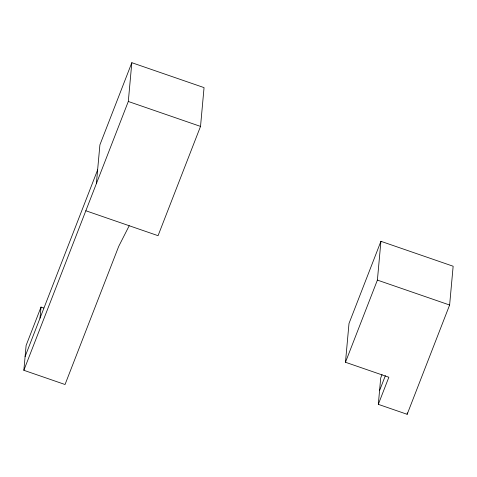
<?xml version="1.0" encoding="UTF-8"?>
<svg xmlns="http://www.w3.org/2000/svg" width="477" height="477" viewBox="0 0 477 477"><rect width="100%" height="100%" fill="white"/><g stroke="black" fill="none" stroke-linecap="round" stroke-linejoin="round"><path stroke-width="0.72" d="M129.213 225.734L118.713 246.37L65.039 384.51L23.85 370.295L26.11 345.449L41.022 307.075L43.812 308.041M40.014 318.165L41.022 307.075M96.372 183.645L99.902 144.865L131.831 62.696L204.055 87.619L200.525 126.405L158.06 235.686L85.836 210.762M23.85 370.295L128.301 101.476L131.831 62.696M378.315 404.347L388.85 377.229L345.473 362.264L349.003 323.484L380.926 241.314L453.15 266.238L449.62 305.018L407.155 414.304L378.315 404.347L380.712 377.993L382.029 374.6M345.473 362.264L377.396 280.094L380.926 241.314M407.155 414.304L407.292 412.838M25.102 356.54L97.624 169.89M379.567 390.591L385.362 375.679M128.301 101.476L200.525 126.405M377.396 280.094L449.62 305.018"/></g></svg>
